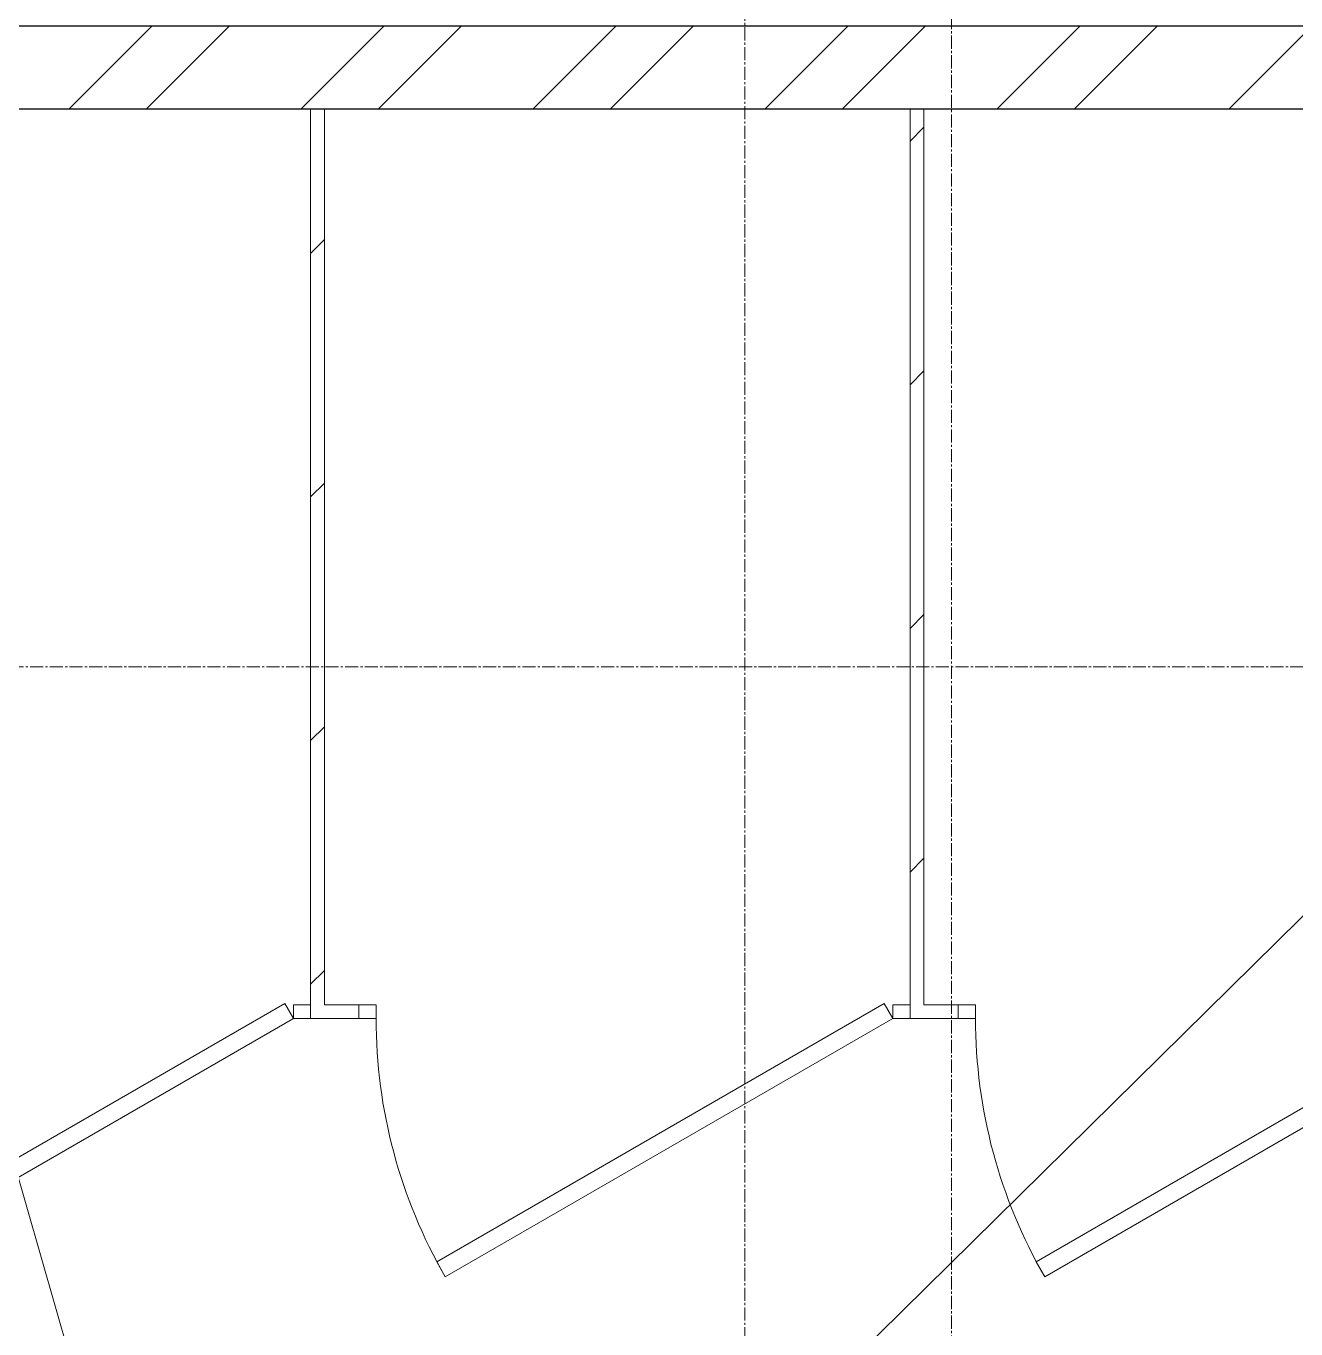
# Model space of a CAD drawing. Header units: millimetres. Extents: x -7155 to 483283, y -227682 to 148426.
# Drawn here: x 16957 to 18800, y 53639 to 55530 of the extents above; entities that cross this region are included whole.
import ezdxf

# ---------------------------------------------------------------- set-up
doc = ezdxf.new("R2010")
doc.units = ezdxf.units.MM
doc.linetypes.add('CENTER2', pattern=[28.575, 19.05, -3.175, 3.175, -3.175])
doc.layers.add('АР_Оси_РД_100', color=7, linetype='Continuous', lineweight=0, true_color=0x525252)
doc.layers.add('РД_Оси_100', color=7, linetype='Continuous', lineweight=0, true_color=0x525252)
for name, color, linetype, lineweight in [('АР_Стены ГКЛ', 1, 'Continuous', 15), ('АР_Стены кирпич', 32, 'Continuous', 25), ('АР_Штриховка', 8, 'Continuous', 0), ('Двери кабины', 252, 'Continuous', 0), ('РД_Разуклонка к трапам', 124, 'Continuous', 0)]:
    doc.layers.add(name, color=color, linetype=linetype, lineweight=lineweight)
pattern_1 = [(45, (7e-12, -3e-11), (-176.7767, 176.7767), [])]

# ---------------------------------------------------------------- blocks, each defined once
blk = doc.blocks.new('СОШ_2200_АР_ОСИ_М100_28.05.24')
at = {"layer": 'АР_Оси_РД_100', "linetype": 'CENTER2'}
blk.add_line((29555, 54600), (-5954.958, 54600), dxfattribs=at)
for points in [[(17850, 139938.679), (18000, 139538.679), (18000, -6194.092)], [(18300, -6196.31), (18300, 139538.679), (18450, 139938.679)]]:
    blk.add_lwpolyline(points, dxfattribs=at)

msp = doc.modelspace()

# ---------------------------------------------------------------- hatches: boundary and pattern name
at = {"layer": 'АР_Штриховка', "linetype": 'Continuous', "lineweight": 0, "true_color": 0x000000}
h = msp.add_hatch(dxfattribs=at)
h.set_pattern_fill('ANSI32', color=18, scale=25, angle=360, style=0)
h.paths.add_polyline_path([(20000, 55410), (20000, 55530), (16220, 55530), (16180, 55440), (16220, 55410)], flags=0)
h.paths.add_polyline_path([(16100, 55410), (16180, 55440), (16220, 55530), (15490, 55530), (15410, 55500), (15370, 55410)], flags=0)
h.paths.add_polyline_path([(15370, 55410), (15410, 55500), (15370, 55530), (14770, 55530), (14690, 55500), (14650, 55410)], flags=0)
h.paths.add_polyline_path([(14650, 55410), (14690, 55500), (14650, 55530), (12400, 55530), (12400, 55410)], flags=0)
h = msp.add_hatch(dxfattribs=at)
h.set_pattern_fill('_U', color=18, scale=250, angle=45, style=0, pattern_type=0)
h.set_pattern_definition(pattern_1)
h.paths.add_polyline_path([(17370, 54090), (17390, 54110), (17390, 55410), (17370, 55410)], flags=0)
h = msp.add_hatch(dxfattribs=at)
h.set_pattern_fill('_U', color=18, scale=250, angle=45, style=0, pattern_type=0)
h.set_pattern_definition(pattern_1)
h.paths.add_polyline_path([(18240, 54090), (18260, 54110), (18260, 55410), (18240, 55410)], flags=0)

# ---------------------------------------------------------------- linework, layer by layer
at = {"layer": 'АР_Стены ГКЛ', "color": 18, "linetype": 'Continuous', "lineweight": 15, "true_color": 0x000000}
for p, q in [((17390, 55410), (17370, 55410)), ((17370, 55410), (17370, 54090)), ((17390, 54110), (17390, 55410)), ((18260, 55410), (18240, 55410)), ((18240, 55410), (18240, 54090)), ((18260, 54110), (18260, 55410)), ((17440, 54110), (17390, 54110)), ((17440, 54090), (17440, 54110)), ((18310, 54110), (18260, 54110)), ((18310, 54090), (18310, 54110)), ((17370, 54090), (17440, 54090)), ((18240, 54090), (18310, 54090))]:
    msp.add_line(p, q, dxfattribs=at)
at = {"layer": 'АР_Стены кирпич', "color": 18, "linetype": 'Continuous', "lineweight": 25, "true_color": 0x000000}
for p, q in [((20000, 55530), (16220, 55530)), ((16220, 55410), (20000, 55410))]:
    msp.add_line(p, q, dxfattribs=at)
at = {"layer": 'Двери кабины', "color": 18, "linetype": 'Continuous', "lineweight": 0, "true_color": 0x000000}
for points in [[(17345, 54090), (17332.5, 54111.7), (16683, 53736.7), (16695.5, 53715)], [(17345, 54110), (17370, 54110), (17370, 54090), (17345, 54090)], [(17465, 54110), (17440, 54110), (17440, 54090), (17465, 54090)], [(18215, 54090), (18202.5, 54111.7), (17553, 53736.7), (17565.5, 53715)], [(18215, 54110), (18240, 54110), (18240, 54090), (18215, 54090)], [(18335, 54110), (18310, 54110), (18310, 54090), (18335, 54090)], [(19085, 54090), (19072.5, 54111.7), (18423, 53736.7), (18435.5, 53715)]]:
    msp.add_lwpolyline(points, close=True, dxfattribs=at)
for centre in [(18215, 54090), (19085, 54090)]:
    msp.add_arc(centre, 750, 180, 210, dxfattribs=at)
at = {"layer": 'РД_Разуклонка к трапам', "color": 18, "ltscale": 2, "true_color": 0x000000}
for p, q in [((16500, 55410), (17250, 52800)), ((17350, 52800), (20000, 55410))]:
    msp.add_line(p, q, dxfattribs=at)

# ---------------------------------------------------------------- block references
at = {"layer": 'РД_Оси_100'}
msp.add_blockref('СОШ_2200_АР_ОСИ_М100_28.05.24', (0, 0), dxfattribs=at)

doc.saveas('drawing.dxf')
